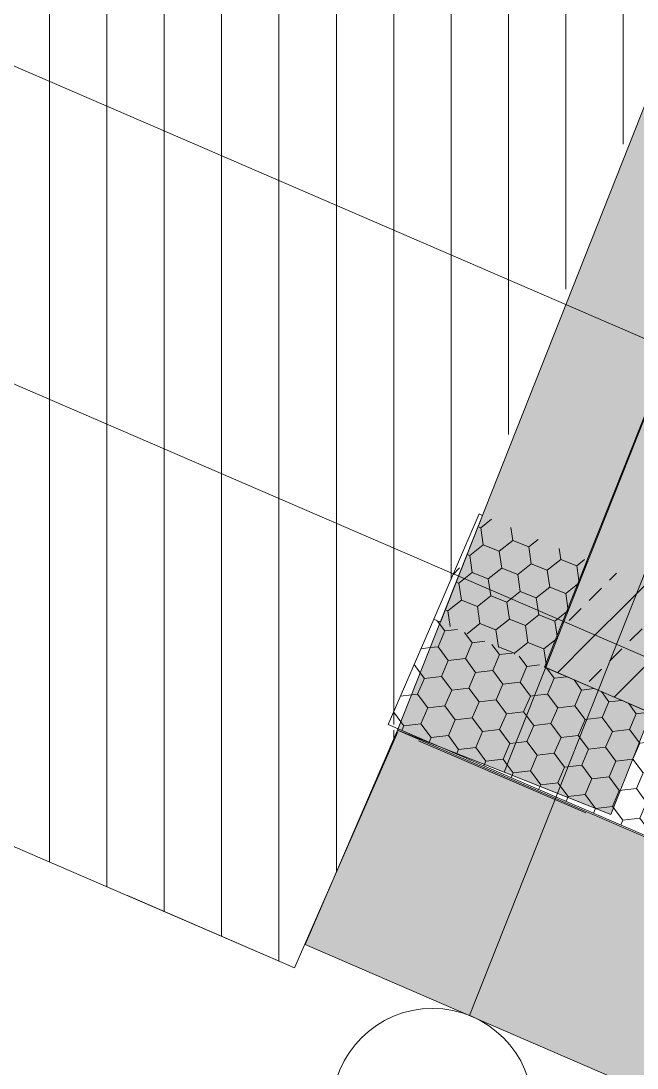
# Model space of a CAD drawing. Header units: millimetres. Extents: x 12535370 to 12566104, y 356204400 to 356234587.
# Drawn here: x 12538448 to 12539523, y 356213398 to 356215224 of the extents above; entities that cross this region are included whole.
import ezdxf
from ezdxf.enums import TextEntityAlignment as Align

# ---------------------------------------------------------------- set-up
doc = ezdxf.new("R2010")
doc.units = ezdxf.units.MM
doc.header["$MEASUREMENT"] = 0
doc.linetypes.add('Dashed Long', pattern=[529.166651, 317.499995, -211.666656])
doc.linetypes.add('Dot & Dashed', pattern=[6702.78, 3527.78, -1763.89, 0, -1411.11])
for name, color, linetype in [('New_015 Innenwände', 7, 'Continuous'), ('New_035 Decken', 7, 'Continuous'), ('New_290 Raster _ Achsen', 7, 'Continuous')]:
    doc.layers.add(name, color=color, linetype=linetype)
for name, color, linetype, lineweight in [('New_015 Innenwände_Pen_No__1', 7, 'Continuous', 13), ('New_035 Decken_Pen_No__1', 7, 'Continuous', 13), ('New_255 Plangrafiken_Pen_No__1', 7, 'Continuous', 13), ('New_255 Plangrafiken_Pen_No__35', 9, 'Continuous', 13), ('New_255 Plangrafiken_Pen_No__39', 8, 'Continuous', 13), ('New_290 Raster _ Achsen_Pen_No__1', 7, 'Continuous', 13), ('New_290 Raster _ Achsen_Pen_No__108', 7, 'Continuous', 13), ('New_Baulinie_Pen_No__21', 1, 'Continuous', 13)]:
    doc.layers.add(name, color=color, linetype=linetype, lineweight=lineweight)
doc.styles.add('GENERATED_STYLE_1', font='arial.ttf')
pattern_1 = [(338.410869, (12240439.157, 356160438.356), (19.119148, 48.316231), [30, -60]), (338.410869, (12240490.56, 356160445.956), (19.119148, 48.316231), [30, -60]), (38.410869, (12240467.05, 356160427.317), (-32.28351, 40.715783), [30, -60]), (38.410869, (12240486.17, 356160475.633), (-32.28351, 40.715783), [30, -60]), (98.410869, (12240439.157, 356160438.356), (51.4026574, 7.600448), [30, -60]), (98.410869, (12240458.276, 356160486.67), (51.4026574, 7.600448), [30, -60])]
pattern_2 = [(45, (12240439.16, 356160438.36), (-70.710678, 70.710678), [30, -20]), (45, (12240403.8, 356160473.71), (-70.710678, 70.710678), [100, 0])]
pattern_3 = [(66.636458, (12240439.157, 356160438.356), (-47.701051, 20.606061), [30, -60]), (66.636458, (12240433.15, 356160489.97), (-47.701051, 20.606061), [30, -60]), (126.636458, (12240451.053, 356160465.896), (41.695898, 31.007291), [30, -60]), (126.636458, (12240403.35, 356160486.5), (41.695898, 31.007291), [30, -60]), (186.636458, (12240439.157, 356160438.356), (-6.005153, 51.613352), [30, -60]), (186.636458, (12240391.455, 356160458.96), (-6.005153, 51.613352), [30, -60])]

# ---------------------------------------------------------------- blocks, each defined once
blk = doc.blocks.new('Wall_1', base_point=(12539105, 356213987.7))
at = {"layer": 'New_015 Innenwände', "linetype": 'Continuous', "lineweight": 0, "true_color": 0x000000}
h = blk.add_hatch(dxfattribs=at)
h.set_pattern_fill('DÄMMSTOFF__POLYSTYROL_EPS', color=18, style=0, pattern_type=2)
h.set_pattern_definition(pattern_1)
h.paths.add_polyline_path([(12539105, 356213987.7), (12539291, 356213914.1), (12544736, 356227674.2), (12544552.3, 356227753.5)])
h = blk.add_hatch(dxfattribs=at)
h.set_pattern_fill('BETON_BEWEHRT_SN46', color=18, style=0, pattern_type=2)
h.set_pattern_definition(pattern_2)
h.paths.add_polyline_path([(12539291, 356213914.1), (12539477, 356213840.5), (12544846.1, 356227408.8), (12544662.4, 356227488.1)])
h = blk.add_hatch(dxfattribs=at)
h.set_pattern_fill('DÄMMSTOFF__POLYSTYROL_EPS', color=18, style=0, pattern_type=2)
h.set_pattern_definition(pattern_1)
h.paths.add_polyline_path([(12539436.8, 356214282.6), (12539253.2, 356214362), (12539179.5, 356214175.9), (12539363.2, 356214096.6)])
at = {"layer": 'New_015 Innenwände_Pen_No__1', "color": 7, "linetype": 'Continuous', "lineweight": 13}
for p, q in [((12544662.4, 356227488.1), (12539291, 356213914.1)), ((12539253.2, 356214362), (12539179.5, 356214175.9)), ((12539363.2, 356214096.6), (12539436.8, 356214282.6))]:
    blk.add_line(p, q, dxfattribs=at)
at = {"layer": 'New_015 Innenwände_Pen_No__1', "color": 7, "linetype": 'Continuous', "lineweight": 13, "flags": 128}
for points in [[(12544625.9, 356227939.6), (12539105, 356213987.7)], [(12539477, 356213840.5), (12544846.1, 356227408.8)], [(12539105, 356213987.7), (12539291, 356213914.1)], [(12539291, 356213914.1), (12539477, 356213840.5)]]:
    blk.add_lwpolyline(points, dxfattribs=at)
blk = doc.blocks.new('*X31', base_point=(12240439.2, 356160438.4))
at = {"layer": 'New_255 Plangrafiken_Pen_No__39', "color": 8, "linetype": 'Continuous', "lineweight": 13}
for p, q in [((12538498.2, 356215433.6), (12538498.2, 356215183.6)), ((12538498.2, 356215433.6), (12538498.2, 356215183.6)), ((12538598.2, 356215433.6), (12538598.2, 356215183.6)), ((12538598.2, 356215433.6), (12538598.2, 356215183.6)), ((12538698.2, 356215433.6), (12538698.2, 356215183.6)), ((12538698.2, 356215433.6), (12538698.2, 356215183.6)), ((12538798.2, 356215433.6), (12538798.2, 356215183.6)), ((12538798.2, 356215433.6), (12538798.2, 356215183.6)), ((12538898.2, 356215433.6), (12538898.2, 356215183.6)), ((12538898.2, 356215433.6), (12538898.2, 356215183.6)), ((12538998.2, 356215433.6), (12538998.2, 356215183.6)), ((12538998.2, 356215433.6), (12538998.2, 356215183.6)), ((12539098.2, 356215433.6), (12539098.2, 356215183.6)), ((12539098.2, 356215433.6), (12539098.2, 356215183.6)), ((12539198.2, 356215433.6), (12539198.2, 356215183.6)), ((12539198.2, 356215433.6), (12539198.2, 356215183.6)), ((12539298.2, 356215433.6), (12539298.2, 356215183.6)), ((12539298.2, 356215433.6), (12539298.2, 356215183.6)), ((12539398.2, 356215433.6), (12539398.2, 356215183.6)), ((12539398.2, 356215433.6), (12539398.2, 356215183.6)), ((12539498.2, 356215433.6), (12539498.2, 356215183.6)), ((12539498.2, 356215433.6), (12539498.2, 356215183.6)), ((12538498.2, 356215183.6), (12538498.2, 356214933.6)), ((12538498.2, 356215183.6), (12538498.2, 356214933.6)), ((12538598.2, 356215183.6), (12538598.2, 356214933.6)), ((12538598.2, 356215183.6), (12538598.2, 356214933.6)), ((12538698.2, 356215183.6), (12538698.2, 356214933.6)), ((12538698.2, 356215183.6), (12538698.2, 356214933.6)), ((12538798.2, 356215183.6), (12538798.2, 356214933.6)), ((12538798.2, 356215183.6), (12538798.2, 356214933.6)), ((12538898.2, 356215183.6), (12538898.2, 356214933.6)), ((12538898.2, 356215183.6), (12538898.2, 356214933.6)), ((12538998.2, 356215183.6), (12538998.2, 356214933.6)), ((12538998.2, 356215183.6), (12538998.2, 356214933.6)), ((12539098.2, 356215183.6), (12539098.2, 356214933.6)), ((12539098.2, 356215183.6), (12539098.2, 356214933.6)), ((12539198.2, 356215183.6), (12539198.2, 356214933.6)), ((12539198.2, 356215183.6), (12539198.2, 356214933.6)), ((12539298.2, 356215183.6), (12539298.2, 356214933.6)), ((12539298.2, 356215183.6), (12539298.2, 356214933.6)), ((12539398.2, 356215183.6), (12539398.2, 356214933.6)), ((12539398.2, 356215183.6), (12539398.2, 356214933.6)), ((12539498.2, 356215183.6), (12539498.2, 356215009.5)), ((12539498.2, 356215183.6), (12539498.2, 356215009.5)), ((12538498.2, 356214933.6), (12538498.2, 356214683.6)), ((12538498.2, 356214933.6), (12538498.2, 356214683.6)), ((12538598.2, 356214933.6), (12538598.2, 356214683.6)), ((12538598.2, 356214933.6), (12538598.2, 356214683.6)), ((12538698.2, 356214933.6), (12538698.2, 356214683.6)), ((12538698.2, 356214933.6), (12538698.2, 356214683.6)), ((12538798.2, 356214933.6), (12538798.2, 356214683.6)), ((12538798.2, 356214933.6), (12538798.2, 356214683.6)), ((12538898.2, 356214933.6), (12538898.2, 356214683.6)), ((12538898.2, 356214933.6), (12538898.2, 356214683.6)), ((12538998.2, 356214933.6), (12538998.2, 356214683.6)), ((12538998.2, 356214933.6), (12538998.2, 356214683.6)), ((12539098.2, 356214933.6), (12539098.2, 356214683.6)), ((12539098.2, 356214933.6), (12539098.2, 356214683.6)), ((12539198.2, 356214933.6), (12539198.2, 356214683.6)), ((12539198.2, 356214933.6), (12539198.2, 356214683.6)), ((12539298.2, 356214933.6), (12539298.2, 356214683.6)), ((12539298.2, 356214933.6), (12539298.2, 356214683.6)), ((12539398.2, 356214933.6), (12539398.2, 356214756.4)), ((12539398.2, 356214933.6), (12539398.2, 356214756.4)), ((12538498.2, 356214683.6), (12538498.2, 356214433.6)), ((12538498.2, 356214683.6), (12538498.2, 356214433.6)), ((12538598.2, 356214683.6), (12538598.2, 356214433.6)), ((12538598.2, 356214683.6), (12538598.2, 356214433.6)), ((12538698.2, 356214683.6), (12538698.2, 356214433.6)), ((12538698.2, 356214683.6), (12538698.2, 356214433.6)), ((12538798.2, 356214683.6), (12538798.2, 356214433.6)), ((12538798.2, 356214683.6), (12538798.2, 356214433.6)), ((12538898.2, 356214683.6), (12538898.2, 356214433.6)), ((12538898.2, 356214683.6), (12538898.2, 356214433.6)), ((12538998.2, 356214683.6), (12538998.2, 356214433.6)), ((12538998.2, 356214683.6), (12538998.2, 356214433.6)), ((12539098.2, 356214683.6), (12539098.2, 356214433.6)), ((12539098.2, 356214683.6), (12539098.2, 356214433.6)), ((12539198.2, 356214683.6), (12539198.2, 356214433.6)), ((12539198.2, 356214683.6), (12539198.2, 356214433.6)), ((12539298.2, 356214683.6), (12539298.2, 356214503.4)), ((12539298.2, 356214683.6), (12539298.2, 356214503.4)), ((12538498.2, 356214433.6), (12538498.2, 356214183.6)), ((12538498.2, 356214433.6), (12538498.2, 356214183.6)), ((12538598.2, 356214433.6), (12538598.2, 356214183.6)), ((12538598.2, 356214433.6), (12538598.2, 356214183.6)), ((12538698.2, 356214433.6), (12538698.2, 356214183.6)), ((12538698.2, 356214433.6), (12538698.2, 356214183.6)), ((12538798.2, 356214433.6), (12538798.2, 356214183.6)), ((12538798.2, 356214433.6), (12538798.2, 356214183.6)), ((12538898.2, 356214433.6), (12538898.2, 356214183.6)), ((12538898.2, 356214433.6), (12538898.2, 356214183.6)), ((12538998.2, 356214433.6), (12538998.2, 356214183.6)), ((12538998.2, 356214433.6), (12538998.2, 356214183.6)), ((12539098.2, 356214433.6), (12539098.2, 356214183.6)), ((12539098.2, 356214433.6), (12539098.2, 356214183.6)), ((12539198.2, 356214433.6), (12539198.2, 356214250.3)), ((12539198.2, 356214433.6), (12539198.2, 356214250.3)), ((12538498.2, 356214183.6), (12538498.2, 356213933.6)), ((12538498.2, 356214183.6), (12538498.2, 356213933.6)), ((12538598.2, 356214183.6), (12538598.2, 356213933.6)), ((12538598.2, 356214183.6), (12538598.2, 356213933.6)), ((12538698.2, 356214183.6), (12538698.2, 356213933.6)), ((12538698.2, 356214183.6), (12538698.2, 356213933.6)), ((12538798.2, 356214183.6), (12538798.2, 356213933.6)), ((12538798.2, 356214183.6), (12538798.2, 356213933.6)), ((12538898.2, 356214183.6), (12538898.2, 356213933.6)), ((12538898.2, 356214183.6), (12538898.2, 356213933.6)), ((12538998.2, 356214183.6), (12538998.2, 356213933.6)), ((12538998.2, 356214183.6), (12538998.2, 356213933.6)), ((12539098.2, 356214183.6), (12539098.2, 356213997.3)), ((12539098.2, 356214183.6), (12539098.2, 356213997.3)), ((12539098.2, 356213987.8), (12539098.2, 356213968.5)), ((12539098.2, 356213987.8), (12539098.2, 356213968.5)), ((12538498.2, 356213933.6), (12538498.2, 356213757.2)), ((12538498.2, 356213933.6), (12538498.2, 356213757.2)), ((12538598.2, 356213933.6), (12538598.2, 356213714.1)), ((12538598.2, 356213933.6), (12538598.2, 356213714.1)), ((12538698.2, 356213933.6), (12538698.2, 356213683.6)), ((12538698.2, 356213933.6), (12538698.2, 356213683.6)), ((12538798.2, 356213933.6), (12538798.2, 356213683.6)), ((12538798.2, 356213933.6), (12538798.2, 356213683.6)), ((12538898.2, 356213933.6), (12538898.2, 356213683.6)), ((12538898.2, 356213933.6), (12538898.2, 356213683.6)), ((12538998.2, 356213933.6), (12538998.2, 356213739.9)), ((12538998.2, 356213933.6), (12538998.2, 356213739.9)), ((12538698.2, 356213683.6), (12538698.2, 356213670.9)), ((12538698.2, 356213683.6), (12538698.2, 356213670.9)), ((12538798.2, 356213683.6), (12538798.2, 356213627.8)), ((12538798.2, 356213683.6), (12538798.2, 356213627.8)), ((12538898.2, 356213683.6), (12538898.2, 356213584.7)), ((12538898.2, 356213683.6), (12538898.2, 356213584.7))]:
    blk.add_line(p, q, dxfattribs=at)
blk = doc.blocks.new('Fill_3', base_point=(12240439.2, 356160438.4))
at = {"layer": 'New_255 Plangrafiken_Pen_No__39', "color": 8, "linetype": 'Continuous', "lineweight": 13}
blk.add_blockref('*X31', (12240439.2, 356160438.4), dxfattribs=at)
blk = doc.blocks.new('Slab_1', base_point=(12539360.9, 356214097.6))
at = {"layer": 'New_035 Decken_Pen_No__1', "color": 7, "linetype": 'Continuous', "lineweight": 13, "flags": 128}
blk.add_lwpolyline([(12539360.9, 356214097.6), (12557578.6, 356206227.8), (12554930.7, 356223270.2), (12544734.3, 356227674.9), (12543285.2, 356224007.9), (12543065.9, 356223453.8), (12542457.4, 356221915.9), (12541606.4, 356219765.4), (12540339.4, 356216563.5), (12539802, 356215205.5)], close=True, dxfattribs=at)
blk = doc.blocks.new('Wall_28', base_point=(12539247.2, 356214364.5))
at = {"layer": 'New_015 Innenwände', "linetype": 'Continuous', "lineweight": 0, "true_color": 0x000000}
h = blk.add_hatch(dxfattribs=at)
h.set_pattern_fill('BETON_BEWEHRT_SN46', color=18, style=0, pattern_type=2)
h.set_pattern_definition(pattern_2)
h.paths.add_polyline_path([(12539253.2, 356214362), (12539247.2, 356214364.5), (12539167.9, 356214180.9), (12539179.5, 356214175.9)])
h = blk.add_hatch(dxfattribs=at)
h.set_pattern_fill('BETON_BEWEHRT_SN46', color=18, style=0, pattern_type=2)
h.set_pattern_definition(pattern_2)
h.paths.add_polyline_path([(12539620.5, 356214203.3), (12539436.8, 356214282.6), (12539363.2, 356214096.6), (12539546.9, 356214017.2)])
h = blk.add_hatch(dxfattribs=at)
h.set_pattern_fill('DÄMMSTOFF__POLYSTYROL_EPS', color=18, style=0, pattern_type=2)
h.set_pattern_definition(pattern_3)
h.paths.add_polyline_path([(12539179.5, 356214175.9), (12539167.9, 356214180.9), (12539088.6, 356213997.3), (12539105.9, 356213989.9)])
h = blk.add_hatch(dxfattribs=at)
h.set_pattern_fill('DÄMMSTOFF__POLYSTYROL_EPS', color=18, style=0, pattern_type=2)
h.set_pattern_definition(pattern_3)
h.paths.add_polyline_path([(12539363.2, 356214096.6), (12539179.5, 356214175.9), (12539105.9, 356213989.9), (12539289.6, 356213910.5)])
h = blk.add_hatch(dxfattribs=at)
h.set_pattern_fill('DÄMMSTOFF__POLYSTYROL_EPS', color=18, style=0, pattern_type=2)
h.set_pattern_definition(pattern_3)
h.paths.add_polyline_path([(12539289.6, 356213910.5), (12540467.6, 356213401.6), (12540546.9, 356213585.2), (12539363.2, 356214096.6)])
at = {"layer": 'New_015 Innenwände_Pen_No__1', "color": 7, "linetype": 'Continuous', "lineweight": 13}
for p, q in [((12539253.2, 356214362), (12539179.5, 356214175.9)), ((12539363.2, 356214096.6), (12539436.8, 356214282.6)), ((12539167.9, 356214180.9), (12539179.5, 356214175.9)), ((12539363.2, 356214096.6), (12539546.9, 356214017.2))]:
    blk.add_line(p, q, dxfattribs=at)
at = {"layer": 'New_015 Innenwände_Pen_No__1', "color": 7, "linetype": 'Continuous', "lineweight": 13, "flags": 128}
for points in [[(12539167.9, 356214180.9), (12539247.2, 356214364.5)], [(12539253.2, 356214362), (12539247.2, 356214364.5)], [(12539088.6, 356213997.3), (12539167.9, 356214180.9)], [(12539088.6, 356213997.3), (12540467.6, 356213401.6)]]:
    blk.add_lwpolyline(points, dxfattribs=at)
blk = doc.blocks.new('Standard grid marker[43]', base_point=(12537215.3, 356215118.3))
at = {"layer": 'New_290 Raster _ Achsen_Pen_No__108', "color": 7, "linetype": 'Dot & Dashed', "lineweight": 13}
blk.add_line((12538133.3, 356214721.8), (12559136.8, 356205648.6), dxfattribs=at)
at = {"layer": 'New_290 Raster _ Achsen_Pen_No__108', "color": 7, "lineweight": 13, "style": 'GENERATED_STYLE_1'}
for tag, p in [('AC_MarkerText_1_0', (12537098, 356215253.8)), ('AC_MarkerText_1_1', (12560258.8, 356205248.7))]:
    blk.add_attdef(tag, text='', height=150, rotation=336.6365, dxfattribs=at).set_placement(p, align=Align.TOP_CENTER)
blk = doc.blocks.new('Standard grid marker[50]', base_point=(12539230.2, 356213489.9))
at = {"layer": 'New_290 Raster _ Achsen_Pen_No__1', "color": 7, "linetype": 'Continuous', "lineweight": 13}
blk.add_circle((12539165.8, 356213327.2), 175, dxfattribs=at)
at = {"layer": 'New_290 Raster _ Achsen_Pen_No__108', "color": 7, "linetype": 'Dot & Dashed', "lineweight": 13}
blk.add_line((12539603.7, 356214432.9), (12539230.2, 356213489.9), dxfattribs=at)
at = {"layer": 'New_290 Raster _ Achsen_Pen_No__108', "color": 7, "lineweight": 13, "style": 'GENERATED_STYLE_1'}
for tag, p in [('AC_MarkerText_1_1', (12547559.5, 356234477.6)), ('AC_MarkerText_1_0', (12539209.1, 356213393.3))]:
    blk.add_attdef(tag, text='', height=150, rotation=336.6365, dxfattribs=at).set_placement(p, align=Align.TOP_CENTER)
blk = doc.blocks.new('Standard grid marker[51]', base_point=(12537423.5, 356215582.6))
at = {"layer": 'New_290 Raster _ Achsen_Pen_No__108', "color": 7, "linetype": 'Dot & Dashed', "lineweight": 13}
blk.add_line((12538341.5, 356215186.1), (12559338.5, 356206115.7), dxfattribs=at)
at = {"layer": 'New_290 Raster _ Achsen_Pen_No__108', "color": 7, "lineweight": 13, "style": 'GENERATED_STYLE_1'}
for tag, p in [('AC_MarkerText_1_0', (12537306.2, 356215718.1)), ('AC_MarkerText_1_1', (12560460.5, 356205715.8))]:
    blk.add_attdef(tag, text='', height=150, rotation=336.6365, dxfattribs=at).set_placement(p, align=Align.TOP_CENTER)

msp = doc.modelspace()

# ---------------------------------------------------------------- hatches: boundary and pattern name
at = {"layer": 'New_255 Plangrafiken_Pen_No__35', "linetype": 'Continuous', "lineweight": 13}
msp.add_hatch(color=9, dxfattribs=at).paths.add_polyline_path([(12557579.524, 356205563.345), (12538943.524, 356213613.787), (12539105.04, 356213987.681), (12557741.04, 356205937.239)])

# ---------------------------------------------------------------- linework, layer by layer
at = {"layer": 'New_255 Plangrafiken_Pen_No__1', "color": 7, "linetype": 'Continuous', "lineweight": 13}
msp.add_lwpolyline([(12538925.233, 356213573.04), (12537019.507, 356214396.282)], dxfattribs=at)
at = {"layer": 'New_255 Plangrafiken_Pen_No__1', "color": 7, "linetype": 'Continuous', "lineweight": 13, "flags": 128}
msp.add_lwpolyline([(12557579.524, 356205563.345), (12538943.524, 356213613.787), (12539105.04, 356213987.681), (12557741.04, 356205937.239)], close=True, dxfattribs=at)

# ---------------------------------------------------------------- block references
at = {"layer": 'New_015 Innenwände', "color": 7, "lineweight": 13}
msp.add_blockref('Wall_1', (12539105.04, 356213987.681), dxfattribs=at)
at = {"layer": 'New_035 Decken', "color": 7, "linetype": 'Continuous', "lineweight": 13}
msp.add_blockref('Slab_1', (12539360.947, 356214097.55), dxfattribs=at)
at = {"layer": 'New_255 Plangrafiken_Pen_No__39', "color": 8, "linetype": 'Continuous', "lineweight": 13}
msp.add_blockref('Fill_3', (12240439.157, 356160438.356), dxfattribs=at)

# ---------------------------------------------------------------- next in the draw order: block references
at = {"layer": 'New_015 Innenwände', "color": 7, "lineweight": 13}
msp.add_blockref('Wall_28', (12539247.238, 356214364.534), dxfattribs=at)

# ---------------------------------------------------------------- next in the draw order: linework, layer by layer
at = {"layer": 'New_255 Plangrafiken_Pen_No__1', "color": 7, "linetype": 'Continuous', "lineweight": 13}
msp.add_line((12538925.233, 356213573.04), (12539105.263, 356213984.694), dxfattribs=at)
at = {"layer": 'New_Baulinie_Pen_No__21', "color": 1, "linetype": 'Dashed Long', "lineweight": 13}
msp.add_lwpolyline([(12561293.194, 356204400.288), (12539105.263, 356213984.694), (12538925.233, 356213573.04), (12535370.219, 356215109.158)], dxfattribs=at)
msp.add_lwpolyline([(12561293.194, 356204400.288), (12539105.263, 356213984.694), (12538925.233, 356213573.04), (12535370.219, 356215109.158)], dxfattribs=at)

# ---------------------------------------------------------------- next in the draw order: block references
at = {"layer": 'New_290 Raster _ Achsen', "color": 7, "linetype": 'Continuous', "lineweight": 13}
for name, p in [('Standard grid marker[50]', (12539230.19, 356213489.941)), ('Standard grid marker[51]', (12537423.532, 356215582.626)), ('Standard grid marker[43]', (12537215.32, 356215118.348))]:
    msp.add_blockref(name, p, dxfattribs=at)

doc.saveas('drawing.dxf')
